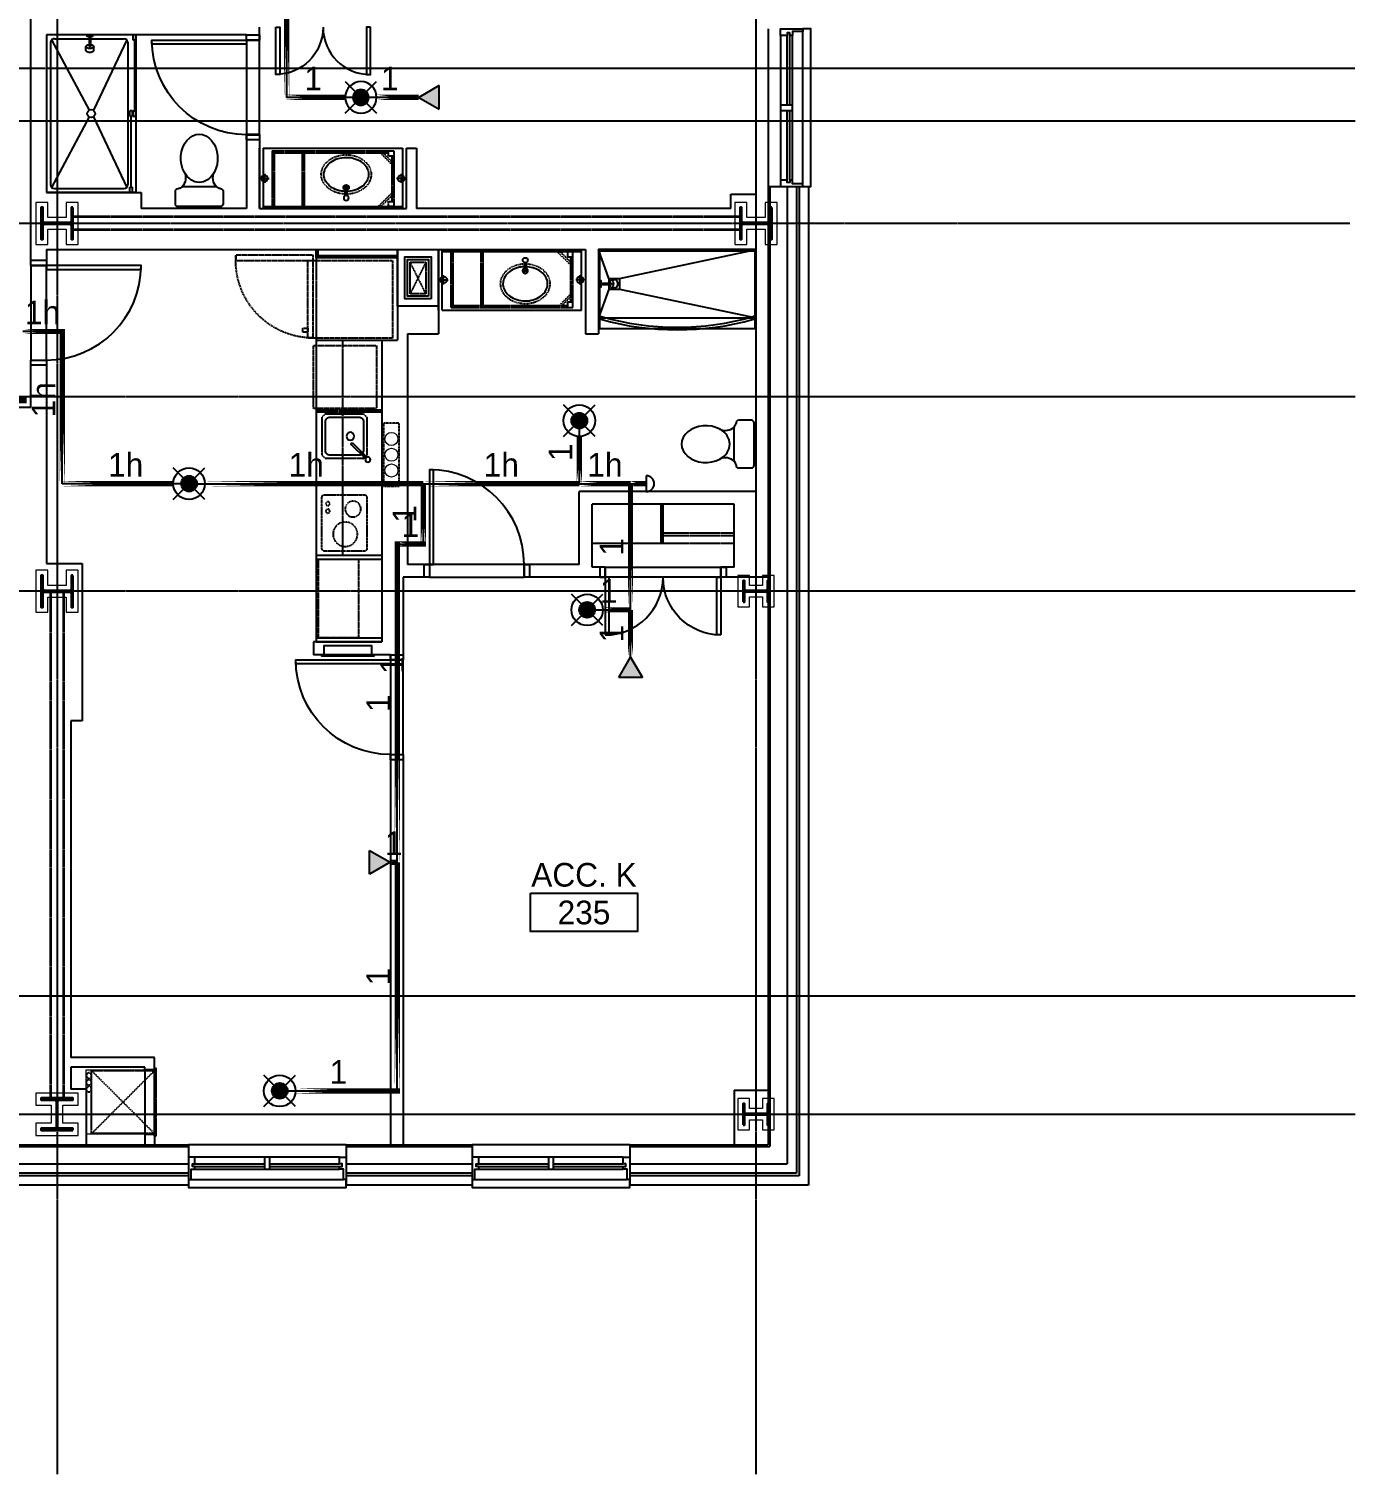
# Model space of a CAD drawing. Header units: inches. Extents: x -6955 to 13123, y -1334 to 3701.
# Drawn here: x 3297 to 3802, y 1224 to 1774 of the extents above; entities that cross this region are included whole.
import ezdxf
from ezdxf.enums import TextEntityAlignment as Align

# ---------------------------------------------------------------- set-up
doc = ezdxf.new("R2010")
doc.units = ezdxf.units.IN
doc.header["$MEASUREMENT"] = 0
for name, pattern in [('CENTER2', [1.125, 0.75, -0.125, 0.125, -0.125]), ('DASHDOT2', [0.5, 0.25, -0.125, 0, -0.125]), ('HIDDEN2', [0.1875, 0.125, -0.0625])]:
    doc.linetypes.add(name, pattern=pattern)
for name, color, linetype, lineweight in [('A-Detl-Hatch', 1, 'Continuous', 18), ('A-Detl-Wide', 2, 'Continuous', 35), ('S-Detl-Hatch', 1, 'Continuous', 18), ('S-Detl-Wide', 3, 'Continuous', 35)]:
    doc.layers.add(name, color=color, linetype=linetype, lineweight=lineweight)
for name, color, linetype in [('A-Door', 7, 'Continuous'), ('A-Door-Head', 8, 'Continuous'), ('A-Eqpm', 4, 'Continuous'), ('A-Eqpm-NIC', 5, 'DASHDOT2'), ('A-Flor-Case', 6, 'Continuous'), ('A-Flor-Case-Hidden', 8, 'HIDDEN2'), ('A-Flor-Outline', 4, 'Continuous'), ('A-Flor-Ovhd', 1, 'HIDDEN2'), ('A-Flor-Pfix', 7, 'Continuous'), ('A-Flor-Spcl', 5, 'Continuous'), ('A-Flor-Wall Mtd Fixture', 7, 'Continuous'), ('A-Glaz', 7, 'Continuous'), ('A-Glaz-Sill', 8, 'Continuous'), ('A-Grid(SmallScale)', 11, 'CENTER2'), ('A-HVAC', 6, 'HIDDEN2'), ('A-Tag-Rm(Scale)', 7, 'Continuous'), ('A-Wall-Full', 7, 'Continuous'), ('A-Wall-Hatch', 15, 'Continuous'), ('headdn', 7, 'Continuous'), ('PIPEBL', 4, 'Continuous'), ('PIPESPC', 7, 'Continuous'), ('spk-cap', 7, 'Continuous'), ('TIDYPIPE', 7, 'Continuous')]:
    doc.layers.add(name, color=color, linetype=linetype)
doc.layers.add('G-Anno-Nplt', color=140, linetype='Continuous', lineweight=18, plot=False)
doc.styles.add('PIPE', font='PIPE.SHX')

# ---------------------------------------------------------------- blocks, each defined once
blk = doc.blocks.new('EXTERIOR WINDOW')
at = {"layer": 'A-Glaz'}
for p, q in [((3829.83, -10349.67), (3856.33, -10349.67)), ((3858.33, -10349.67), (3884.83, -10349.67)), ((3829.83, -10350.67), (3856.33, -10350.67)), ((3829.83, -10351.67), (3884.83, -10351.67)), ((3858.33, -10350.67), (3884.83, -10350.67))]:
    blk.add_line(p, q, dxfattribs=at)
for points in [[(3829.83, -10349.67), (3829.83, -10347.17), (3827.33, -10347.17), (3827.33, -10355.67), (3828.33, -10355.67), (3828.33, -10351.67), (3829.83, -10351.67), (3829.83, -10350.67), (3828.83, -10350.67), (3828.83, -10349.67), (3829.83, -10349.67)], [(3884.83, -10349.67), (3884.83, -10347.17), (3887.33, -10347.17), (3887.33, -10355.67), (3886.33, -10355.67), (3886.33, -10351.67), (3884.83, -10351.67), (3884.83, -10350.67), (3885.83, -10350.67), (3885.83, -10349.67), (3884.83, -10349.67)]]:
    blk.add_lwpolyline(points, dxfattribs=at)
blk.add_lwpolyline([(3858.33, -10347.17), (3856.33, -10347.17), (3856.33, -10351.67), (3858.33, -10351.67)], close=True, dxfattribs=at)
at = {"layer": 'A-Glaz-Sill'}
for p, q in [((3887.33, -10342.42), (3827.33, -10342.42)), ((3884.83, -10347.17), (3829.83, -10347.17)), ((3828.33, -10355.67), (3886.33, -10355.67))]:
    blk.add_line(p, q, dxfattribs=at)
blk.add_lwpolyline([(3827.33, -10355.67), (3827.33, -10358.67), (3887.33, -10358.67), (3887.33, -10355.67)], dxfattribs=at)
blk = doc.blocks.new('*U18')
at = {"layer": 'A-Detl-Hatch'}
h = blk.add_hatch(dxfattribs=at)
h.set_pattern_fill('ANSI32', color=256, scale=6, style=0)
h.set_pattern_definition([(45, (0, -4.865), (-1.591, 1.591), []), (45, (1.0607, -4.865), (-1.591, 1.591), [])])
edge = h.paths.add_edge_path()
edge.add_line((3.98, -9.73), (3.98, -9.295))
edge.add_line((3.98, -9.295), (0.645, -9.295))
edge.add_arc((0.645, -8.795), 0.5, 180, 270, ccw=False)
edge.add_line((0.145, -8.795), (0.145, -0.935))
edge.add_arc((0.645, -0.935), 0.5, 90, 180, ccw=False)
edge.add_line((0.645, -0.435), (3.98, -0.435))
edge.add_line((3.98, -0.435), (3.98, 0))
edge.add_line((3.98, 0), (-3.98, 0))
edge.add_line((-3.98, 0), (-3.98, -0.435))
edge.add_line((-3.98, -0.435), (-0.645, -0.435))
edge.add_arc((-0.645, -0.935), 0.5, 0, 90, ccw=False)
edge.add_line((-0.145, -0.935), (-0.145, -8.795))
edge.add_arc((-0.645, -8.795), 0.5, -90, 0, ccw=False)
edge.add_line((-0.645, -9.295), (-3.98, -9.295))
edge.add_line((-3.98, -9.295), (-3.98, -9.73))
edge.add_line((-3.98, -9.73), (3.98, -9.73))
at = {"color": 0, "linetype": 'ByBlock'}
blk.add_lwpolyline([(3.98, -9.73), (3.98, -9.295), (0.645, -9.295, -0.4142136), (0.145, -8.795), (0.145, -0.935, -0.4142136), (0.645, -0.435), (3.98, -0.435), (3.98, 0), (-3.98, 0), (-3.98, -0.435), (-0.645, -0.435, -0.4142136), (-0.145, -0.935), (-0.145, -8.795, -0.4142136), (-0.645, -9.295), (-3.98, -9.295), (-3.98, -9.73)], format="xyb", close=True, dxfattribs=at)
blk = doc.blocks.new('W10X33')
at = {"layer": 'S-Detl-Hatch'}
blk.add_lwpolyline([(13773.78, -7310.28), (13773.78, -7305.84), (13769.95, -7305.84), (13769.95, -7300.98), (13773.78, -7300.98), (13773.78, -7296.55), (13761.82, -7296.55), (13761.82, -7300.98), (13765.66, -7300.98), (13765.66, -7305.84), (13761.82, -7305.84), (13761.82, -7310.28)], close=True, dxfattribs=at)
at = {"layer": 'A-Detl-Wide'}
blk.add_blockref('*U18', (13767.8, -7298.55), dxfattribs=at)
blk = doc.blocks.new('*U19')
at = {"layer": 'A-Detl-Hatch'}
h = blk.add_hatch(dxfattribs=at)
h.set_pattern_fill('ANSI32', color=256, scale=6, style=0)
h.set_pattern_definition([(45, (0, -6.06), (-1.591, 1.591), []), (45, (1.0607, -6.06), (-1.591, 1.591), [])])
edge = h.paths.add_edge_path()
edge.add_line((6, -12.12), (6, -11.515))
edge.add_line((6, -11.515), (0.795, -11.515))
edge.add_arc((0.795, -10.915), 0.6, 180, 270, ccw=False)
edge.add_line((0.195, -10.915), (0.195, -1.205))
edge.add_arc((0.795, -1.205), 0.6, 90, 180, ccw=False)
edge.add_line((0.795, -0.605), (6, -0.605))
edge.add_line((6, -0.605), (6, 0))
edge.add_line((6, 0), (-6, 0))
edge.add_line((-6, 0), (-6, -0.605))
edge.add_line((-6, -0.605), (-0.795, -0.605))
edge.add_arc((-0.795, -1.205), 0.6, 0, 90, ccw=False)
edge.add_line((-0.195, -1.205), (-0.195, -10.915))
edge.add_arc((-0.795, -10.915), 0.6, 270, 360, ccw=False)
edge.add_line((-0.795, -11.515), (-6, -11.515))
edge.add_line((-6, -11.515), (-6, -12.12))
edge.add_line((-6, -12.12), (6, -12.12))
at = {"color": 0, "linetype": 'ByBlock'}
blk.add_lwpolyline([(6, -12.12), (6, -11.515), (0.795, -11.515, -0.4142136), (0.195, -10.915), (0.195, -1.205, -0.4142136), (0.795, -0.605), (6, -0.605), (6, 0), (-6, 0), (-6, -0.605), (-0.795, -0.605, -0.4142136), (-0.195, -1.205), (-0.195, -10.915, -0.4142136), (-0.795, -11.515), (-6, -11.515), (-6, -12.12)], format="xyb", close=True, dxfattribs=at)
blk = doc.blocks.new('W12X65')
at = {"layer": 'S-Detl-Hatch'}
blk.add_lwpolyline([(13860.59, -7310.28), (13860.59, -7305.67), (13854.79, -7305.67), (13854.79, -7298.76), (13860.59, -7298.76), (13860.59, -7294.16), (13844.59, -7294.16), (13844.59, -7298.76), (13850.4, -7298.76), (13850.4, -7305.67), (13844.59, -7305.67), (13844.59, -7310.28)], close=True, dxfattribs=at)
at = {"layer": 'A-Detl-Wide'}
blk.add_blockref('*U19', (13852.59, -7296.16), dxfattribs=at)
blk = doc.blocks.new('Plumbing Chase')
at = {"layer": 'A-Flor-Outline', "linetype": 'HIDDEN2', "ltscale": 0.5}
blk.add_lwpolyline([(0.625, 0), (6.625, 0), (6.625, 24), (0.625, 24)], close=True, dxfattribs=at)
at = {"layer": 'G-Anno-Nplt'}
for centre in [(3.625, 18), (3.625, 12), (3.625, 6)]:
    blk.add_circle(centre, 2.5, dxfattribs=at)
blk = doc.blocks.new('shower head')
for p, q in [((0.5, 0.25), (4.48, 0.25)), ((6.04, 1.5), (4.5, 1.5)), ((0.5, -0.25), (4.48, -0.25)), ((6.02, -1.5), (4.49, -1.5))]:
    blk.add_line(p, q)
blk.add_lwpolyline([(0, -1.12), (0.5, -1.12), (0.5, 1.12), (0, 1.12)], close=True)
at = {"extrusion": (0, 0, -1)}
for centre, start_param, end_param in [((4.5, 0), 4.878708, 10.826996), ((6.02, 0), 6.265998, 9.430839)]:
    blk.add_ellipse(centre, major_axis=(0, 1.5), ratio=0.483735, start_param=start_param, end_param=end_param, dxfattribs=at)
blk.add_open_spline([(4.48, 0.25), (4.49, 0.2), (4.49, 0.16), (4.49, 0.11), (4.5, 0.04), (4.5, -0.04), (4.49, -0.11), (4.49, -0.16), (4.49, -0.21), (4.48, -0.25)], degree=3, knots=[7.6339989, 7.6339989, 7.6339989, 7.6339989, 7.7552894, 7.7552894, 7.7552894, 7.9540134, 7.9540134, 7.9540134, 8.074038, 8.074038, 8.074038, 8.074038])
blk = doc.blocks.new('shower curtain rod')
for p, q in [((-59.75, 0), (-60, 0)), ((-59.75, -2.5), (-59.75, 0)), ((-0.25, 0), (0, 0)), ((-0.25, -2.5), (-0.25, 0)), ((-59.75, -2.5), (-60, -2.5)), ((-59.75, -0.75), (-58.86, -0.75)), ((-59.75, -1.75), (-59, -1.75)), ((-0.25, -0.75), (-1.14, -0.75)), ((-0.25, -1.75), (-1, -1.75)), ((-0.25, -2.5), (0, -2.5))]:
    blk.add_line(p, q)
for centre, radius, start, end in [((-30, 101.37), 107.12, 254.2934, 285.7066), ((-30, 101.34), 106.09, 254.2167, 285.7833)]:
    blk.add_arc(centre, radius, start, end)
blk = doc.blocks.new('ADA ROLL-IN SHWR')
at = {"layer": 'A-Flor-Pfix'}
for p, q in [((4.01, -11), (0.01, 0)), ((8.01, -11), (60, 0)), ((4.01, -15), (0.01, -26)), ((4.01, -11), (4.01, -12.75)), ((4.01, -11), (8.01, -11)), ((4.01, -13.25), (4.01, -15)), ((4.01, -15), (8.01, -15)), ((8.01, -11), (8.01, -15)), ((8.01, -15), (60, -26)), ((0, -26), (60, -26))]:
    blk.add_line(p, q, dxfattribs=at)
blk.add_lwpolyline([(0, -30), (60, -30), (60, 0), (0, 0)], close=True, dxfattribs=at)
blk.add_lwpolyline([(0.51, -30), (0.51, -0.5), (59.5, -0.5), (59.5, -30)], dxfattribs=at)
blk.add_blockref('shower head', (0.51, -13), dxfattribs=at)
at = {"layer": 'A-Flor-Spcl'}
blk.add_blockref('shower curtain rod', (60, -24.75), dxfattribs=at)
blk = doc.blocks.new('Toiliet American Std Cadet Pro')
for p, q in [((0, 8.06), (0, -8.06)), ((5.84, 9.06), (1, 9.06)), ((6.84, 7.9), (6.84, 8.06)), ((7.53, 6.52), (7, 7.36)), ((7.69, -5.98), (7.69, 5.98)), ((1, -9.06), (5.84, -9.06)), ((6.84, -8.06), (6.84, -7.9)), ((7, -7.36), (7.53, -6.52))]:
    blk.add_line(p, q)
for centre, radius, start, end in [((1, 8.06), 1, 90, 180), ((5.84, 8.06), 1, 0, 90), ((7.84, 7.9), 1, 180, 212.4157), ((6.69, 5.98), 1, 0, 32.4157), ((10.89, 10.1), 4.91, 226.8784, 295.5831), ((10.89, -10.1), 4.91, 64.417, 133.1217), ((1, -8.06), 1, 180, 270), ((5.84, -8.06), 1, 270, 0), ((7.84, -7.9), 1, 147.5844, 180), ((6.69, -5.98), 1, 327.5844, 0)]:
    blk.add_arc(centre, radius, start, end)
for start_param, end_param in [(2.197169, 4.086017), (4.086017, 8.480354)]:
    blk.add_ellipse((18.39, 0), major_axis=(9.17, 0), ratio=0.762999, start_param=start_param, end_param=end_param)
blk = doc.blocks.new('22in door')
blk.add_lwpolyline([(0, -22), (1.5, -22), (1.5, 0), (0, 0)], close=True)
blk.add_arc((0, 0), 22, 270, 0)
blk = doc.blocks.new('36in door')
blk.add_lwpolyline([(-1.5, -36), (0, -36), (0, 0), (-1.5, 0)], close=True)
blk.add_arc((0, 0), 36, 180, 270)
blk = doc.blocks.new('sink1915rear')
for p, q in [((-0.37, -1.9), (-0.37, -5.29)), ((0.38, -5.29), (-0.37, -5.29)), ((-0.12, -1.97), (-0.12, -4.54)), ((0.13, -4.54), (-0.12, -4.54)), ((0.13, -1.97), (0.13, -4.54)), ((0.38, -1.9), (0.38, -5.29))]:
    blk.add_line(p, q)
blk.add_circle((0, -1.04), 0.938)
for start, end in [(112.0243, 67.9757), (138.5829, 221.4171), (318.587, 41.413), (264.1135, 275.8865)]:
    blk.add_arc((0, -5.04), 1, start, end)
blk.add_open_spline([(-0.75, -3.54), (-1.37, -3.58), (-1.99, -3.68), (-3.59, -4.07), (-4.53, -4.46), (-6.15, -5.47), (-6.84, -6.09), (-7.86, -7.44), (-8.21, -8.17), (-8.46, -9.28), (-8.5, -9.65), (-8.5, -10.01), (-8.5, -10.59), (-8.4, -11.17), (-7.93, -12.47), (-7.49, -13.18), (-6.28, -14.46), (-5.51, -15.02), (-3.75, -15.9), (-2.76, -16.21), (-0.69, -16.54), (0.38, -16.56), (2.47, -16.29), (3.47, -16), (5.27, -15.17), (6.07, -14.63), (7.34, -13.38), (7.81, -12.68), (8.41, -11.21), (8.54, -10.45), (8.44, -8.94), (8.22, -8.19), (7.42, -6.76), (6.85, -6.1), (5.41, -4.95), (4.55, -4.47), (2.7, -3.81), (1.74, -3.61), (0.75, -3.54)], degree=3, knots=[4.798605, 4.798605, 4.798605, 4.798605, 5.014176, 5.014176, 5.378501, 5.378501, 5.742827, 5.742827, 6.107152, 6.107152, 6.283185, 6.283185, 6.283185, 6.561131, 6.561131, 6.925457, 6.925457, 7.289782, 7.289782, 7.654107, 7.654107, 8.018433, 8.018433, 8.382758, 8.382758, 8.747084, 8.747084, 9.111409, 9.111409, 9.475734, 9.475734, 9.84006, 9.84006, 10.204385, 10.204385, 10.56871, 10.56871, 10.909356, 10.909356, 10.909356, 10.909356])
at = {"layer": 'A-Flor-Case-Hidden', "linetype": 'HIDDEN2', "ltscale": 0.25}
blk.add_ellipse((0, -10.01), major_axis=(-9.5, 0), ratio=0.789474, start_param=4.791408, end_param=10.916548, dxfattribs=at)
blk = doc.blocks.new('wall sconce')
for p, q in [((0, 0), (3.75, 0)), ((2, -1.75), (2, 1.75))]:
    blk.add_line(p, q)
blk.add_circle((2, 0), 1.25)
blk = doc.blocks.new('41in Std Vanity')
at = {"layer": 'A-Flor-Case'}
for p, q in [((23, 54.5), (0, 54.5)), ((0.75, 1.5), (0.75, 54.5)), ((23, 1.5), (23, 54.5)), ((23, 1.5), (0, 1.5))]:
    blk.add_line(p, q, dxfattribs=at)
at = {"layer": 'A-Flor-Case-Hidden'}
for p, q in [((22, 51.12), (0.75, 51.12)), ((4.83, 50.38), (0.75, 46.3)), ((5.89, 50.38), (0.75, 45.24)), ((20, 50.38), (2.75, 50.38)), ((16.86, 50.38), (21.25, 45.99)), ((17.92, 50.38), (21.25, 47.05)), ((22, 4.88), (22, 51.12)), ((21.25, 4.88), (21.25, 49.12)), ((21.25, 17), (0.75, 17)), ((21.25, 16.25), (0.75, 16.25)), ((21.25, 5.62), (0.75, 5.62)), ((22, 4.88), (0.75, 4.88))]:
    blk.add_line(p, q, dxfattribs=at)
for points in [[(0.75, 49.12), (2.75, 49.12), (2.75, 51.12), (0.75, 51.12)], [(20, 49.12), (22, 49.12), (22, 51.12), (20, 51.12)]]:
    blk.add_lwpolyline(points, close=True, dxfattribs=at)
at = {"layer": 'A-Wall-Full'}
for p, q in [((0, 0), (0, 56)), ((0, 56), (23, 56)), ((23, 0), (0, 0))]:
    blk.add_line(p, q, dxfattribs=at)
at = {"layer": 'A-Flor-Pfix', "rotation": 90}
blk.add_blockref('sink1915rear', (2.99, 33.06), dxfattribs=at)
at = {"layer": 'A-Flor-Wall Mtd Fixture', "xscale": -1, "rotation": 90}
blk.add_blockref('wall sconce', (11.5, 56), dxfattribs=at)
at = {"layer": 'A-Flor-Wall Mtd Fixture', "rotation": 90}
blk.add_blockref('wall sconce', (11.5, 0), dxfattribs=at)
blk = doc.blocks.new('Single 12x6 HVAC Shaft')
at = {"layer": 'A-Flor-Outline'}
blk.add_lwpolyline([(3.75, 17.75), (11.75, 17.75), (11.75, 3.75), (3.75, 3.75)], close=True, dxfattribs=at)
at = {"layer": 'A-HVAC'}
for p, q in [((4.75, 16.75), (10.75, 4.75)), ((4.75, 4.75), (10.75, 16.75))]:
    blk.add_line(p, q, dxfattribs=at)
blk.add_lwpolyline([(4.75, 16.75), (10.75, 16.75), (10.75, 4.75), (4.75, 4.75)], close=True, dxfattribs=at)
at = {"layer": 'A-Wall-Full'}
for points in [[(0, 21.5), (15.5, 21.5), (15.5, 0), (0, 0)], [(2.75, 18.75), (12.75, 18.75), (12.75, 2.75), (2.75, 2.75)]]:
    blk.add_lwpolyline(points, close=True, dxfattribs=at)
blk = doc.blocks.new('HVAC UNIT NICHE')
at = {"layer": 'A-Door-Head'}
blk.add_lwpolyline([(4, 0), (28.5, 0), (28.5, -3.75), (4, -3.75)], close=True, dxfattribs=at)
at = {"layer": 'A-HVAC'}
for p, q in [((4.25, 0), (28.25, -24)), ((4.25, -24), (28.25, 0))]:
    blk.add_line(p, q, dxfattribs=at)
for points in [[(3.25, 0), (29.25, 0), (29.25, 0.5), (3.25, 0.5)], [(4.25, -24), (28.25, -24), (28.25, 0), (4.25, 0)]]:
    blk.add_lwpolyline(points, close=True, dxfattribs=at)
for centre in [(21.13, -25), (23.75, -25), (26.36, -25)]:
    blk.add_circle(centre, 1, dxfattribs=at)
at = {"layer": 'A-Wall-Full'}
for p, q in [((4, 0), (0, 0)), ((4, -3.75), (4, 0)), ((28.5, 0), (33.25, 0)), ((28.5, -3.75), (28.5, 0)), ((33.25, 0), (33.25, -26)), ((4, -3.75), (0, -3.75)), ((28.5, -3.75), (29.5, -3.75)), ((29.5, -3.75), (29.5, -26))]:
    blk.add_line(p, q, dxfattribs=at)
at = {"layer": 'G-Anno-Nplt'}
blk.add_lwpolyline([(4, 0), (4, -26), (28.5, -26), (28.5, 0)], close=True, dxfattribs=at)
blk = doc.blocks.new('kitchen faucet')
for p, q in [((0.93, 0.38), (8.38, 0.38)), ((1, 0.12), (4, 0.12)), ((4, -0.12), (4, 0.12)), ((0.93, -0.38), (8.38, -0.38)), ((1, -0.12), (4, -0.12))]:
    blk.add_line(p, q)
blk.add_circle((0, 0), 1)
blk.add_arc((8.38, 0), 0.375, 270, 90)
blk = doc.blocks.new('kitchen sink')
blk.add_lwpolyline([(-14.94, -6.97, 0.143329), (-14, -7.25), (-3, -7.25, 0.414214), (-1.25, -5.5), (-1.25, 5.5, 0.414214), (-3, 7.25), (-14, 7.25, 0.414214), (-15.75, 5.5), (-15.75, -5.5, 0.143329), (-15.47, -6.44, 0.143329)], format="xyb")
blk.add_circle((-10.75, 0), 1.5)
at = {"layer": 'A-Flor-Case-Hidden'}
for p, q in [((-15.75, 8.5), (-17, 7.25)), ((-1.25, 8.5), (0, 7.25)), ((-16.64, -7.61), (-17, -7.25)), ((-15.75, -8.5), (-16.11, -8.14)), ((-1.25, -8.5), (0, -7.25))]:
    blk.add_line(p, q, dxfattribs=at)
for points in [[(-17, 7.25), (-17, -7.25)], [(-1.25, 8.5), (-15.75, 8.5)], [(0, -7.25), (0, 7.25)], [(-15.75, -8.5), (-1.25, -8.5)]]:
    blk.add_lwpolyline(points, dxfattribs=at)
at = {"rotation": 45.00000000000001}
blk.add_blockref('kitchen faucet', (-17.38, -8.88), dxfattribs=at)
blk = doc.blocks.new('cooktop')
at = {"ltscale": 0.5}
blk.add_lwpolyline([(-7.56, -21.5), (7.56, -21.5, 0.414214), (8.56, -20.5), (8.56, -1, 0.414214), (7.56, 0), (-7.56, 0, 0.414214), (-8.56, -1), (-8.56, -20.5, 0.414214)], format="xyb", close=True, dxfattribs=at)
for centre, radius in [((-3.27, -5.47), 3), ((6.32, -3.4), 0.75), ((6.32, -6.24), 0.75), ((-0.31, -15.05), 4.66)]:
    blk.add_circle(centre, radius, dxfattribs=at)
blk = doc.blocks.new('refrigerator')
blk.add_line((-30.125, 0), (-30.125, -29.5))
for points in [[(-32.125, -29.5), (0, -29.5), (0, 0), (-32.125, 0)], [(-34.125, -3.75), (-32.125, -3.75), (-32.125, -2.25), (-34.125, -2.25)], [(-59.625, -31.5), (-59.625, -29.5), (-30.125, -29.5), (-30.125, -31.5)]]:
    blk.add_lwpolyline(points, close=True)
blk.add_arc((-30.125, -29.5), 29.5, 90, 183.88744)
blk = doc.blocks.new('fridge cubby')
at = {"layer": 'A-Flor-Case'}
for p, q in [((-31, -31.5), (0, -31.5)), ((-31, -31.5), (-31, -34.5)), ((-30.25, -31.5), (-30.25, -34.5)), ((-30.25, -32.25), (0, -32.25))]:
    blk.add_line(p, q, dxfattribs=at)
at = {"layer": 'A-Flor-Ovhd'}
blk.add_line((-31, -31.5), (-31, 0.125), dxfattribs=at)
at = {"layer": 'A-Eqpm-NIC'}
blk.add_blockref('refrigerator', (-2, -0.875), dxfattribs=at)
blk = doc.blocks.new('ADA Kitchen')
at = {"layer": 'A-Eqpm-NIC'}
for points in [[(60.5, -8), (60.5, -32), (36.5, -32), (36.5, -8)], [(147.69, -14.93), (147.69, -30.18), (117.81, -30.18), (117.81, -14.93)]]:
    blk.add_lwpolyline(points, close=True, dxfattribs=at)
at = {"layer": 'A-Flor-Case'}
for p, q in [((34.5, -31), (34.5, -6)), ((116.25, -31), (116.25, -6)), ((117.75, -31), (117.75, -6)), ((147.75, -31), (147.75, -6)), ((149.25, -31), (149.25, -6)), ((34.5, -31), (149.25, -31))]:
    blk.add_line(p, q, dxfattribs=at)
at = {"layer": 'A-Flor-Case-Hidden'}
for p, q in [((61, -31), (61, -6)), ((61.75, -31), (61.75, -6))]:
    blk.add_line(p, q, dxfattribs=at)
at = {"layer": 'A-Flor-Ovhd'}
for q in [(34.5, -6), (116.25, -21)]:
    blk.add_line((34.5, -21), q, dxfattribs=at)
at = {"layer": 'A-Wall-Full'}
for p, q in [((0, 0), (34.5, 0)), ((0, -31), (0, 0)), ((34.5, -6), (34.5, 0)), ((34.5, -6), (149.25, -6))]:
    blk.add_line(p, q, dxfattribs=at)
at = {"extrusion": (0, 0, -1), "zscale": -1, "rotation": 90}
blk.add_blockref('fridge cubby', (-34.5, 0), dxfattribs=at)
at = {"layer": 'A-Eqpm-NIC', "extrusion": (0, 0, -1), "zscale": -1, "rotation": 270}
blk.add_blockref('cooktop', (-93.25, -20.25), dxfattribs=at)
at = {"layer": 'A-Flor-Pfix', "extrusion": (0, 0, -1), "zscale": -1, "rotation": 270}
blk.add_blockref('kitchen sink', (-71, -28.75), dxfattribs=at)
blk = doc.blocks.new('Rm Tag')
blk.add_lwpolyline([(-0.2124, 0.0759), (0.2124, 0.0759), (0.2124, -0.0759), (-0.2124, -0.0759)], close=True)
for p in [(0, 0.2858), (0, 0.1493), (0, 0)]:
    blk.add_attdef('XXX', text='', height=0.0938).set_placement(p, align=Align.MIDDLE_CENTER)
blk = doc.blocks.new('18in door')
blk.add_lwpolyline([(0, 0), (1.5, 0), (1.5, 18), (0, 18)], close=True)
blk.add_arc((0, 0), 18, 0, 90)
blk = doc.blocks.new('shower door')
at = {"layer": 'A-Flor-Case'}
for p, q in [((-31, -1), (-31, 0)), ((-29, 0), (-31, 0)), ((-29, -1), (-29, 0)), ((0, 0), (-2, 0)), ((-2, 0), (-2, -1)), ((-59.99, -1.26), (-57.99, -1.26)), ((-59.99, -2.26), (-57.99, -2.26)), ((-57.99, -2.26), (-57.99, -1.26)), ((-57.99, -1.76), (-31, -1.76)), ((-29, -1), (-31, -1)), ((-31, -1.26), (-29, -1.26)), ((-31, -2.26), (-31, -1.26)), ((-31, -2.26), (-29, -2.26)), ((-2, -0.5), (-29, -0.5)), ((-29, -1.26), (-29, -2.26)), ((0, -1), (-2, -1)), ((-2, -1), (0, -1))]:
    blk.add_line(p, q, dxfattribs=at)
blk = doc.blocks.new('30x34 shower')
at = {"layer": 'A-Flor-Pfix'}
for p, q in [((0, -34), (0, 0)), ((60, 0), (0, 0)), ((60, -34), (60, 0)), ((1.5, -3), (1.5, -29.5)), ((28.75, -16.18), (1.94, -1.94)), ((57, -1.5), (3, -1.5)), ((58.06, -1.94), (31.25, -16.18)), ((58.5, -3), (58.5, -29.5)), ((28.75, -17.82), (1.94, -30.56)), ((58.06, -30.56), (31.25, -17.82)), ((57, -31), (3, -31)), ((60, -34), (0, -34))]:
    blk.add_line(p, q, dxfattribs=at)
blk.add_circle((30, -17), 1.5, dxfattribs=at)
for centre, start, end in [((3, -3), 90, 180), ((57, -3), 0, 90), ((3, -29.5), 180, 270), ((57, -29.5), 270, 0)]:
    blk.add_arc(centre, 1.5, start, end, dxfattribs=at)
at = {"xscale": -1, "rotation": 179.9999999999999}
blk.add_blockref('shower door', (60, -34), dxfattribs=at)
at = {"layer": 'A-Flor-Pfix', "rotation": 180.0000000001253}
blk.add_blockref('shower head', (60, -16.5), dxfattribs=at)
blk = doc.blocks.new('side2')
for p, q in [((0, 0), (7.79, 4.5)), ((7.79, -4.5), (0, 0)), ((7.79, 4.5), (7.79, -4.5))]:
    blk.add_line(p, q)
blk.add_solid([(7.79, -4.5), (0, 0), (7.79, 4.5)])
blk = doc.blocks.new('dpend2')
for p, q in [((-6, -6), (6, 6)), ((6, -6), (-6, 6))]:
    blk.add_line(p, q)
for radius in [6, 3]:
    blk.add_circle((0, 0), radius)
for points in [[(0, 0), (-3, 0), (-2.08, 2.07)], [(0, 0), (-3, 0), (-2.08, -2.07)], [(0, 0), (0, 3), (-2.12, 2.14)], [(0, 0), (0, -3), (-2.12, -2.14)], [(0, 0), (0, 3), (2.12, 2.14)], [(0, 0), (3, 0), (2.08, 2.07)], [(0, 0), (3, 0), (2.08, -2.07)], [(0, 0), (0, -3), (2.12, -2.14)]]:
    blk.add_solid(points)
blk = doc.blocks.new('PIPESPC')
at = {"layer": 'PIPESPC', "style": 'PIPE', "width": 0.9}
blk.add_attdef('SIZE', text='', height=9, dxfattribs=at).set_placement((0, 4.02), align=Align.CENTER)
at = {"layer": 'PIPESPC', "style": 'PIPE', "flags": 1}
blk.add_attdef('SCHED', (25.3, 3.89), '', height=9, dxfattribs=at)
blk = doc.blocks.new('CAP')
blk.add_line((0, 3), (0, -3))
blk.add_arc((0, 0), 3, 270, 90)

msp = doc.modelspace()

# ---------------------------------------------------------------- linework, layer by layer
at = {"layer": 'A-Door'}
for points in [[(3384.5897, 1771.329), (3384.5897, 1769.329), (3379.7147, 1769.329), (3379.7147, 1771.329)], [(3384.5897, 1733.329), (3384.5897, 1731.329), (3379.7147, 1731.329), (3379.7147, 1733.329)], [(3297.5897, 1683.5773), (3297.5897, 1685.5773), (3303.5897, 1685.5773), (3303.5897, 1683.5773)], [(3297.5897, 1645.5773), (3297.5897, 1647.5773), (3303.5897, 1647.5773), (3303.5897, 1645.5773)], [(3449.3497, 1564.9524), (3447.3497, 1564.9524), (3447.3497, 1569.8274), (3449.3497, 1569.8274)], [(3487.3497, 1564.9524), (3485.3497, 1564.9524), (3485.3497, 1569.8274), (3487.3497, 1569.8274)], [(3516.2247, 1564.9524), (3516.2247, 1568.7024), (3514.2247, 1568.7024), (3514.2247, 1564.9524)], [(3560.2247, 1564.9524), (3560.2247, 1568.7024), (3562.2247, 1568.7024), (3562.2247, 1564.9524)], [(3434.4747, 1533.4523), (3434.4747, 1535.4523), (3439.3497, 1535.4523), (3439.3497, 1533.4523)], [(3434.4747, 1495.4523), (3434.4747, 1497.4523), (3439.3497, 1497.4523), (3439.3497, 1495.4523)]]:
    msp.add_lwpolyline(points, close=True, dxfattribs=at)
at = {"layer": 'A-Door-Head'}
for points in [[(3384.5897, 1733.329), (3384.5897, 1769.329), (3379.7147, 1769.329), (3379.7147, 1733.329)], [(3297.5897, 1683.5773), (3297.5897, 1647.5773), (3303.5897, 1647.5773), (3303.5897, 1683.5773)], [(3449.3497, 1564.9524), (3485.3497, 1564.9524), (3485.3497, 1569.8274), (3449.3497, 1569.8274)], [(3516.2247, 1564.9524), (3516.2247, 1568.7024), (3560.2247, 1568.7024), (3560.2247, 1564.9524)], [(3434.4747, 1533.4523), (3434.4747, 1497.4523), (3439.3497, 1497.4523), (3439.3497, 1533.4523)]]:
    msp.add_lwpolyline(points, close=True, dxfattribs=at)
at = {"layer": 'A-Eqpm'}
for points in [[(3428.2247, 1535.4523), (3408.2247, 1535.4523), (3408.2247, 1534.9523), (3428.2247, 1534.9523)], [(3427.2247, 1535.4523), (3409.2247, 1535.4523), (3409.2247, 1538.9523), (3427.2247, 1538.9523)]]:
    msp.add_lwpolyline(points, close=True, dxfattribs=at)
at = {"layer": 'A-Flor-Case'}
for p, q in [((3537.4747, 1577.7024), (3537.4747, 1592.7024)), ((3538.2247, 1577.7024), (3538.2247, 1592.7024)), ((3538.2247, 1577.7024), (3511.2247, 1577.7024))]:
    msp.add_line(p, q, dxfattribs=at)
at = {"layer": 'A-Flor-Ovhd'}
for p, q in [((3565.2247, 1581.7024), (3538.2247, 1581.7024)), ((3565.2247, 1580.7024), (3538.2247, 1580.7024)), ((3565.2247, 1577.7024), (3538.2247, 1577.7024))]:
    msp.add_line(p, q, dxfattribs=at)
at = {"layer": 'A-Grid(SmallScale)'}
for p, q in [((3307.5897, 3132.3201), (3307.5897, 1223.6428)), ((3573.5897, 3132.3201), (3573.5897, 1223.6428)), ((19.3911, 1758.5773), (3801.5897, 1758.5773)), ((-6.4103, 1738.5773), (3801.5897, 1738.5773)), ((3799.5897, 1699.5773), (8.3999, 1699.5773)), ((3801.5897, 1633.5773), (-6.4103, 1633.5773)), ((3801.5897, 1559.5773), (-6.4103, 1559.5773)), ((-6.4103, 1405.5773), (3801.5897, 1405.5773)), ((-6.4103, 1360.5773), (3801.5897, 1360.5773))]:
    msp.add_line(p, q, dxfattribs=at)
at = {"layer": 'A-Wall-Full'}
for p, q in [((3297.5897, 1692.4523), (3297.5897, 1875.4523)), ((3303.5897, 1771.3473), (3303.5897, 1714.8473)), ((3379.7147, 1771.3473), (3303.5897, 1771.3473)), ((3379.7147, 1769.3473), (3379.7147, 1771.3473)), ((3379.7147, 1769.3473), (3379.7147, 1771.3473)), ((3384.5897, 1769.3473), (3384.5897, 1774.2023)), ((3379.7147, 1769.3473), (3384.5897, 1769.3473)), ((3379.7147, 1733.3473), (3379.7147, 1705.2023)), ((3384.5897, 1733.3473), (3379.7147, 1733.3473)), ((3384.5897, 1733.3473), (3384.5897, 1705.2023)), ((3384.5897, 1705.2023), (3384.5897, 1728.2023)), ((3440.5897, 1705.2023), (3440.5897, 1728.2023)), ((3440.5897, 1728.2023), (3444.3397, 1728.2023)), ((3444.3397, 1728.2023), (3444.3397, 1705.2023)), ((3303.5897, 1711.3473), (3339.5897, 1711.3473)), ((3339.5897, 1711.3473), (3339.5897, 1705.2023)), ((3564.0297, 1705.2023), (3564.0297, 1710.7023)), ((3564.0297, 1710.7023), (3573.7147, 1710.7023)), ((3578.2147, 1713.578), (3593.5897, 1713.578)), ((3578.2147, 1713.578), (3578.2147, 1348.9523)), ((3593.5897, 1713.578), (3593.5897, 1333.5773)), ((3379.7147, 1705.2023), (3339.5897, 1705.2023)), ((3379.7147, 1705.2023), (3339.5897, 1705.2023)), ((3564.0297, 1705.2023), (3444.3397, 1705.2023)), ((3297.5897, 1683.5773), (3297.5897, 1692.5773)), ((3303.5897, 1689.5773), (3508.7247, 1689.5773)), ((3303.5897, 1689.5773), (3303.5897, 1683.5773)), ((3452.7247, 1689.5773), (3452.7347, 1657.599)), ((3508.7247, 1689.5773), (3508.7347, 1657.5773)), ((3513.5997, 1689.5773), (3513.6097, 1657.5773)), ((3513.5997, 1689.5773), (3573.5897, 1689.5773)), ((3573.5897, 1689.5773), (3573.5897, 1597.5774)), ((3297.5897, 1683.5773), (3303.5897, 1683.5773)), ((3440.9747, 1657.599), (3440.9647, 1569.8274)), ((3440.9747, 1657.599), (3452.7347, 1657.599)), ((3508.7347, 1657.5773), (3513.6097, 1657.5773)), ((3297.5897, 1629.5773), (3297.5897, 1647.5773)), ((3297.5897, 1647.5773), (3303.5897, 1647.5773)), ((3303.5897, 1647.5773), (3303.5897, 1570.1273)), ((3285.6409, 1629.5773), (3297.5897, 1629.5773)), ((3506.3497, 1569.8274), (3506.3497, 1597.5774)), ((3573.5897, 1597.5774), (3506.3497, 1597.5774)), ((3511.2247, 1568.7024), (3511.2247, 1592.7024)), ((3565.2247, 1592.7024), (3511.2247, 1592.7024)), ((3565.2247, 1568.7024), (3565.2247, 1592.7024)), ((3303.5897, 1570.1273), (3317.1497, 1570.1273)), ((3317.1497, 1570.1273), (3317.1497, 1510.3274)), ((3449.3497, 1569.8274), (3440.9647, 1569.8284)), ((3449.3497, 1569.8274), (3449.3497, 1564.9524)), ((3506.3497, 1569.8274), (3485.3497, 1569.8274)), ((3485.3497, 1569.8274), (3485.3497, 1564.9524)), ((3516.2247, 1568.7024), (3511.2247, 1568.7024)), ((3516.2247, 1568.7024), (3516.2247, 1564.9524)), ((3565.2247, 1568.7024), (3560.2247, 1568.7024)), ((3560.2247, 1568.7024), (3560.2247, 1564.9524)), ((3449.3497, 1564.9524), (3439.3497, 1564.9524)), ((3439.3497, 1564.9524), (3439.3497, 1533.4523)), ((3516.2247, 1564.9524), (3485.3497, 1564.9524)), ((3578.2147, 1564.9524), (3560.2247, 1564.9524)), ((3431.2247, 1540.3273), (3405.2247, 1540.3273)), ((3405.2247, 1540.3273), (3405.2247, 1535.4523)), ((3434.4747, 1535.4523), (3405.2247, 1535.4523)), ((3434.4747, 1535.4523), (3434.4747, 1533.4523)), ((3434.4747, 1533.4523), (3439.3497, 1533.4523)), ((3317.1497, 1510.3274), (3312.8397, 1510.3274)), ((3312.8397, 1510.3274), (3312.8397, 1382.2023)), ((3434.4747, 1497.4523), (3434.4747, 1348.9523)), ((3434.4747, 1497.4523), (3439.3497, 1497.4523)), ((3439.3497, 1497.4523), (3439.3497, 1348.9523)), ((3318.7147, 1382.2023), (3312.8397, 1382.2023)), ((3312.8397, 1378.4523), (3312.8397, 1370.1373)), ((3318.7147, 1378.4523), (3312.8397, 1378.4523)), ((3318.7147, 1370.1373), (3312.8397, 1370.1373)), ((3318.7147, 1370.1373), (3318.7147, 1348.9523)), ((3565.2247, 1369.6823), (3565.2247, 1348.9523)), ((3565.2247, 1369.6823), (3578.2147, 1369.6823)), ((3241.5894, 1348.9523), (3357.5897, 1348.9523)), ((3357.5897, 1348.9523), (3357.5897, 1333.5773)), ((3417.5903, 1348.9523), (3417.5903, 1333.5773)), ((3417.5903, 1348.9523), (3465.5885, 1348.9523)), ((3465.5885, 1348.9523), (3465.5885, 1333.5773)), ((3525.5891, 1348.9523), (3525.5891, 1333.5773)), ((3525.5891, 1348.9523), (3578.2147, 1348.9523)), ((3357.5897, 1333.5773), (3241.5885, 1333.5773)), ((3465.5885, 1333.5773), (3417.5903, 1333.5773)), ((3593.5897, 1333.5773), (3525.5891, 1333.5773))]:
    msp.add_line(p, q, dxfattribs=at)
at = {"layer": 'A-Wall-Hatch'}
for p, q in [((3578.8397, 1713.578), (3578.8397, 1348.3273)), ((3585.4647, 1713.578), (3585.4647, 1341.7023)), ((3588.9647, 1713.578), (3588.9647, 1338.2023)), ((3589.9647, 1713.578), (3589.9647, 1337.2023)), ((3241.5894, 1348.3273), (3357.5897, 1348.3273)), ((3417.5903, 1348.3273), (3465.5885, 1348.3273)), ((3525.5891, 1348.3273), (3578.8397, 1348.3273)), ((3241.5894, 1341.7023), (3357.5897, 1341.7023)), ((3357.5897, 1338.2023), (3241.5894, 1338.2023)), ((3357.5897, 1337.2023), (3241.5894, 1337.2023)), ((3417.5903, 1341.7023), (3465.5885, 1341.7023)), ((3465.5885, 1338.2023), (3417.5903, 1338.2023)), ((3465.5885, 1337.2023), (3417.5903, 1337.2023)), ((3525.5891, 1341.7023), (3585.4647, 1341.7023)), ((3588.9647, 1338.2023), (3525.5891, 1338.2023)), ((3589.9647, 1337.2023), (3525.5891, 1337.2023))]:
    msp.add_line(p, q, dxfattribs=at)
at = {"layer": 'PIPEBL'}
for p, q in [((3394.9645, 1816.5023), (3394.9645, 1747.5023)), ((3423.2247, 1747.5023), (3394.9645, 1747.5023)), ((3445.2247, 1747.5023), (3423.2247, 1747.5023)), ((3309.5897, 1658.4387), (3294.5897, 1658.4387)), ((3309.5897, 1600.5068), (3309.5897, 1658.4387)), ((3506.3488, 1624.5068), (3506.3488, 1600.5068)), ((3357.8488, 1600.5068), (3309.5897, 1600.5068)), ((3357.8488, 1600.5068), (3447.002, 1600.5068)), ((3447.002, 1577.532), (3447.002, 1600.5068)), ((3447.002, 1600.5068), (3506.3488, 1600.5068)), ((3506.3488, 1600.5068), (3525.8488, 1600.5068)), ((3525.8488, 1552.5068), (3525.8488, 1600.5068)), ((3525.8488, 1600.5068), (3531.8488, 1600.5068)), ((3437.0596, 1577.532), (3447.002, 1577.532)), ((3437.0596, 1456.4807), (3437.0596, 1577.532)), ((3509.3488, 1552.5068), (3525.8488, 1552.5068)), ((3525.8488, 1534.5067), (3525.8488, 1552.5068)), ((3434.3381, 1456.4807), (3437.0596, 1456.4807)), ((3437.0596, 1369.4674), (3437.0596, 1456.4807)), ((3392.3488, 1369.4674), (3437.0596, 1369.4674))]:
    msp.add_line(p, q, dxfattribs=at)
at = {"layer": 'S-Detl-Wide', "linetype": 'HIDDEN2'}
for p, q in [((3567.5297, 1702.0773), (3313.6497, 1702.0773)), ((3567.5297, 1697.0773), (3313.6497, 1697.0773)), ((3305.0897, 1559.3823), (3305.0897, 1366.6373)), ((3310.0897, 1559.3823), (3310.0897, 1366.6373))]:
    msp.add_line(p, q, dxfattribs=at)
at = {"layer": 'TIDYPIPE', "color": 7}
for points, const_width in [([(3394.9645, 1746.5023), (3394.9645, 1816.5023)], 2), ([(3393.9645, 1747.5023), (3417.2247, 1747.5023)], 2), ([(3429.2247, 1747.5023), (3445.2247, 1747.5023)], 2), ([(3294.5897, 1658.4387), (3310.5897, 1658.4387)], 2), ([(3309.5897, 1599.5068), (3309.5897, 1659.4387)], 2), ([(3070.4192, 1632.5773), (3296.0897, 1632.5773)], 3), ([(3506.3488, 1600.5068), (3506.3488, 1618.5068)], 2), ([(3308.5897, 1600.5068), (3351.8488, 1600.5068)], 2), ([(3363.8488, 1600.5068), (3447.002, 1600.5068)], 2), ([(3447.002, 1576.532), (3447.002, 1600.5068)], 2), ([(3447.002, 1600.5068), (3506.3488, 1600.5068)], 2), ([(3506.3488, 1600.5068), (3525.8488, 1600.5068)], 2), ([(3525.8488, 1552.5068), (3525.8488, 1600.5068)], 2), ([(3525.8488, 1600.5068), (3531.8488, 1600.5068)], 2), ([(3436.0596, 1577.532), (3448.002, 1577.532)], 2), ([(3437.0596, 1456.4807), (3437.0596, 1578.532)], 2), ([(3515.3488, 1552.5068), (3525.8488, 1552.5068)], 2), ([(3525.8488, 1534.5067), (3525.8488, 1552.5068)], 2), ([(3434.3381, 1456.4807), (3437.0596, 1456.4807)], 2), ([(3437.0596, 1368.4674), (3437.0596, 1456.4807)], 2), ([(3398.3488, 1369.4674), (3438.0596, 1369.4674)], 2)]:
    msp.add_lwpolyline(points, close=True, dxfattribs=dict(at, const_width=const_width))

# ---------------------------------------------------------------- block references
for name, p, rotation in [('EXTERIOR WINDOW', (-6764.2085, -2113.751), 90), ('W12X65', (-3994.6281, -12153.0174), 90), ('W12X65', (-3728.6281, -12153.0174), 90), ('ADA Kitchen', (3437.2247, 1689.5773), 270), ('Single 12x6 HVAC Shaft', (3452.7247, 1689.5773), 180), ('41in Std Vanity', (3452.7247, 1689.5773), 270), ('W12X65', (-3994.6281, -12293.0174), 90), ('W10X33', (10877.0024, 15327.3782), 270), ('W10X33', (10877.0024, 15128.3782), 270)]:
    msp.add_blockref(name, p, dxfattribs=dict(rotation=rotation))
at = {"xscale": -1}
for name, p, rotation in [('41in Std Vanity', (3384.5897, 1705.2023), 269.9999999998223), ('HVAC UNIT NICHE', (3344.7147, 1348.9523), 270)]:
    msp.add_blockref(name, p, dxfattribs=dict(at, rotation=rotation))
for name, p in [('ADA ROLL-IN SHWR', (3513.5997, 1689.5773)), ('Plumbing Chase', (3431.2247, 1599.5393)), ('W12X65', (-10545.0051, 8662.7951)), ('EXTERIOR WINDOW', (-469.7387, 11691.3754)), ('EXTERIOR WINDOW', (-361.7399, 11691.3754))]:
    msp.add_blockref(name, p)
at = {"layer": 'A-Door', "xscale": -1}
for name, p, rotation in [('18in door', (3390.8283, 1774.2023), 180), ('36in door', (3379.7147, 1769.329), 269.9999999998223)]:
    msp.add_blockref(name, p, dxfattribs=dict(at, rotation=rotation))
at = {"layer": 'A-Door', "rotation": 179.9999999998223}
msp.add_blockref('18in door', (3426.8283, 1774.2023), dxfattribs=at)
at = {"layer": 'A-Door', "extrusion": (0, 0, -1), "xscale": -1, "zscale": -1}
for p, rotation in [((-3303.5897, 1683.5773), 270), ((-3449.3497, 1569.8274), 180)]:
    msp.add_blockref('36in door', p, dxfattribs=dict(at, rotation=rotation))
at = {"layer": 'A-Door'}
msp.add_blockref('22in door', (3516.2247, 1564.9524), dxfattribs=at)
at = {"layer": 'A-Door', "xscale": -1}
msp.add_blockref('22in door', (3560.2247, 1564.9524), dxfattribs=at)
at = {"layer": 'A-Door', "extrusion": (0, 0, -1), "zscale": -1, "rotation": 90}
msp.add_blockref('36in door', (-3434.4747, 1533.4523), dxfattribs=at)
at = {"layer": 'A-Flor-Pfix', "extrusion": (0, 0, -1), "xscale": -1, "zscale": -1, "rotation": 270.0000000001777}
msp.add_blockref('30x34 shower', (-3303.5897, 1711.3473), dxfattribs=at)
at = {"layer": 'A-Flor-Pfix', "xscale": -1, "rotation": 269.9999999998223}
msp.add_blockref('Toiliet American Std Cadet Pro', (3361.7147, 1705.9523), dxfattribs=at)
at = {"layer": 'A-Flor-Pfix', "rotation": 180.0001459485158}
msp.add_blockref('Toiliet American Std Cadet Pro', (3572.8396, 1615.5774), dxfattribs=at)
at = {"layer": 'A-Tag-Rm(Scale)'}
ref = msp.add_blockref('Rm Tag', (3508.1268, 1437.3677), dxfattribs=dict(at, xscale=96, yscale=96, zscale=96))
ref.add_attrib('XXX', 'ACC. K', dxfattribs={"layer": '0', "height": 9}).set_placement((3508.1268, 1451.6986), align=Align.MIDDLE_CENTER)
ref.add_attrib('XXX', '235', dxfattribs={"layer": '0', "height": 9}).set_placement((3508.1268, 1437.3677), align=Align.MIDDLE_CENTER)
at = {"layer": 'headdn', "extrusion": (0, 0, -1), "zscale": -1}
for name, p, rotation in [('dpend2', (-3423.2247, 1747.5023), 90), ('side2', (-3445.2247, 1747.5023), 180)]:
    msp.add_blockref(name, p, dxfattribs=dict(at, rotation=rotation))
at = {"layer": 'headdn'}
for p in [(3506.3488, 1624.5068), (3357.8488, 1600.5068), (3509.3488, 1552.5068), (3392.3488, 1369.4674)]:
    msp.add_blockref('dpend2', p, dxfattribs=at)
for p, rotation in [((3525.8488, 1534.5067), 270), ((3434.3381, 1456.4807), 180)]:
    msp.add_blockref('side2', p, dxfattribs=dict(at, rotation=rotation))
at = {"layer": 'PIPESPC'}
ref = msp.add_blockref('PIPESPC', (3405.0946, 1747.5023), dxfattribs=at)
ref.add_attrib('SIZE', '1', dxfattribs={"color": 0, "height": 9, "style": 'PIPE'}).set_placement((3405.0946, 1747.5023), align=Align.BOTTOM_CENTER)
ref = msp.add_blockref('PIPESPC', (3434.2247, 1747.5023), dxfattribs=at)
ref.add_attrib('SIZE', '1', dxfattribs={"color": 0, "height": 9, "style": 'PIPE'}).set_placement((3434.2247, 1747.5023), align=Align.BOTTOM_CENTER)
ref = msp.add_blockref('PIPESPC', (3302.0897, 1658.4387), dxfattribs=at)
ref.add_attrib('SIZE', '1h', dxfattribs={"color": 0, "height": 9, "style": 'PIPE'}).set_placement((3302.0897, 1658.4387), align=Align.BOTTOM_CENTER)
ref = msp.add_blockref('PIPESPC', (3309.5897, 1632.4727), dxfattribs=dict(at, rotation=90))
ref.add_attrib('SIZE', '1h', dxfattribs={"color": 0, "height": 9, "rotation": 90, "style": 'PIPE'}).set_placement((3309.5897, 1632.4727), align=Align.BOTTOM_CENTER)
ref = msp.add_blockref('PIPESPC', (3333.7192, 1600.5068), dxfattribs=at)
ref.add_attrib('SIZE', '1h', dxfattribs={"color": 0, "height": 9, "style": 'PIPE'}).set_placement((3333.7192, 1600.5068), align=Align.BOTTOM_CENTER)
ref = msp.add_blockref('PIPESPC', (3402.4254, 1600.5068), dxfattribs=at)
ref.add_attrib('SIZE', '1h', dxfattribs={"color": 0, "height": 9, "style": 'PIPE'}).set_placement((3402.4254, 1600.5068), align=Align.BOTTOM_CENTER)
ref = msp.add_blockref('PIPESPC', (3476.6754, 1600.5068), dxfattribs=at)
ref.add_attrib('SIZE', '1h', dxfattribs={"color": 0, "height": 9, "style": 'PIPE'}).set_placement((3476.6754, 1600.5068), align=Align.BOTTOM_CENTER)
ref = msp.add_blockref('PIPESPC', (3506.3488, 1612.5068), dxfattribs=dict(at, rotation=90))
ref.add_attrib('SIZE', '1', dxfattribs={"color": 0, "height": 9, "rotation": 90, "style": 'PIPE'}).set_placement((3506.3488, 1612.5068), align=Align.BOTTOM_CENTER)
ref = msp.add_blockref('PIPESPC', (3516.0988, 1600.5068), dxfattribs=at)
ref.add_attrib('SIZE', '1h', dxfattribs={"color": 0, "height": 9, "style": 'PIPE'}).set_placement((3516.0988, 1600.5068), align=Align.BOTTOM_CENTER)
ref = msp.add_blockref('PIPESPC', (3447.002, 1589.0194), dxfattribs=dict(at, rotation=90))
ref.add_attrib('SIZE', '1', dxfattribs={"color": 0, "height": 9, "rotation": 90, "style": 'PIPE'}).set_placement((3447.002, 1589.0194), align=Align.BOTTOM_CENTER)
ref = msp.add_blockref('PIPESPC', (3442.0308, 1577.532), dxfattribs=at)
ref.add_attrib('SIZE', '1', dxfattribs={"color": 0, "height": 9, "style": 'PIPE'}).set_placement((3442.0308, 1577.532), align=Align.BOTTOM_CENTER)
ref = msp.add_blockref('PIPESPC', (3525.8488, 1576.5068), dxfattribs=dict(at, rotation=90))
ref.add_attrib('SIZE', '1', dxfattribs={"color": 0, "height": 9, "rotation": 90, "style": 'PIPE'}).set_placement((3525.8488, 1576.5068), align=Align.BOTTOM_CENTER)
ref = msp.add_blockref('PIPESPC', (3517.5988, 1552.5068), dxfattribs=at)
ref.add_attrib('SIZE', '1', dxfattribs={"color": 0, "height": 9, "style": 'PIPE'}).set_placement((3517.5988, 1552.5068), align=Align.BOTTOM_CENTER)
ref = msp.add_blockref('PIPESPC', (3525.8488, 1543.5068), dxfattribs=dict(at, rotation=90))
ref.add_attrib('SIZE', '1', dxfattribs={"color": 0, "height": 9, "rotation": 90, "style": 'PIPE'}).set_placement((3525.8488, 1543.5068), align=Align.BOTTOM_CENTER)
ref = msp.add_blockref('PIPESPC', (3442.3381, 1531.4938), dxfattribs=dict(at, rotation=90))
ref.add_attrib('SIZE', '1', dxfattribs={"color": 0, "height": 9, "rotation": 90, "style": 'PIPE'}).set_placement((3442.3381, 1531.4938), align=Align.BOTTOM_CENTER)
ref = msp.add_blockref('PIPESPC', (3437.0596, 1517.0064), dxfattribs=dict(at, rotation=89.99999999999979))
ref.add_attrib('SIZE', '1', dxfattribs={"color": 0, "height": 9, "rotation": 90, "style": 'PIPE'}).set_placement((3437.0596, 1517.0064), align=Align.BOTTOM_CENTER)
ref = msp.add_blockref('PIPESPC', (3435.6988, 1456.4807), dxfattribs=at)
ref.add_attrib('SIZE', '1', dxfattribs={"color": 0, "height": 9, "style": 'PIPE'}).set_placement((3435.6988, 1456.4807), align=Align.BOTTOM_CENTER)
ref = msp.add_blockref('PIPESPC', (3437.0596, 1412.9741), dxfattribs=dict(at, rotation=90.00000000000031))
ref.add_attrib('SIZE', '1', dxfattribs={"color": 0, "height": 9, "rotation": 90, "style": 'PIPE'}).set_placement((3437.0596, 1412.9741), align=Align.BOTTOM_CENTER)
ref = msp.add_blockref('PIPESPC', (3414.7042, 1369.4674), dxfattribs=at)
ref.add_attrib('SIZE', '1', dxfattribs={"color": 0, "height": 9, "style": 'PIPE'}).set_placement((3414.7042, 1369.4674), align=Align.BOTTOM_CENTER)
at = {"layer": 'spk-cap'}
msp.add_blockref('CAP', (3531.8488, 1600.5068), dxfattribs=at)

doc.saveas('drawing.dxf')
